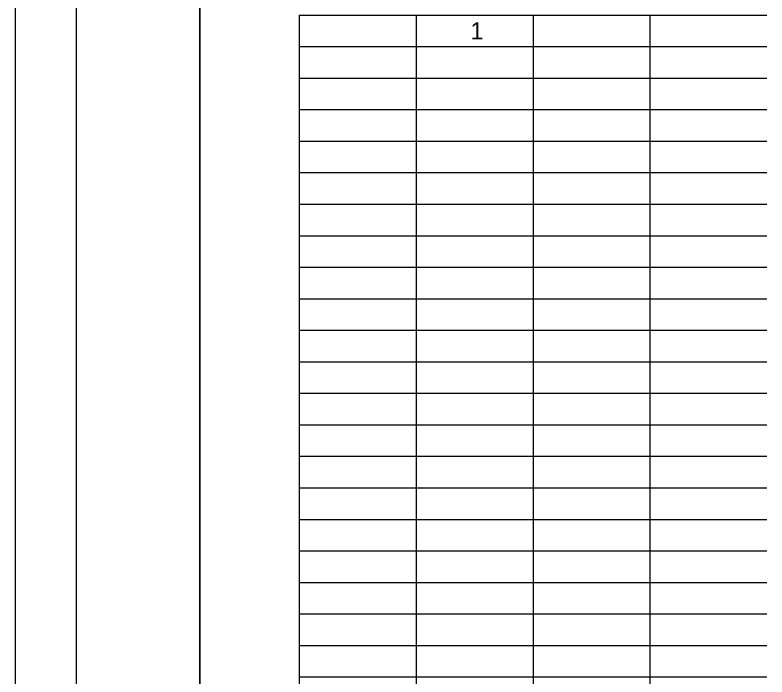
# Model space of a CAD drawing. Extents: x 0 to 34, y 0 to 22.
# Drawn here: x 0 to 6.1, y 10.11 to 15.47 of the extents above; entities that cross this region are included whole.
import ezdxf

# ---------------------------------------------------------------- set-up
doc = ezdxf.new("R2010")
doc.units = 0
for name, color, linetype in [('Default', 7, 'Continuous'), ('SH_Border', 7, 'Continuous'), ('SH_Cut_Line', 7, 'Continuous')]:
    doc.layers.add(name, color=color, linetype=linetype)

msp = doc.modelspace()

# ---------------------------------------------------------------- linework, layer by layer
at = {"layer": 'Default'}
for p, q in [((2.3057, 15.4739), (3.2552, 15.4739)), ((2.3057, 15.4739), (2.3057, 15.2183)), ((3.2552, 15.4739), (4.2048, 15.4739)), ((3.2552, 15.4739), (3.2552, 15.2183)), ((4.2048, 15.4739), (5.1543, 15.4739)), ((4.2048, 15.4739), (4.2048, 15.2183)), ((5.1543, 15.4739), (6.1039, 15.4739)), ((5.1543, 15.4739), (5.1543, 15.2183)), ((2.3057, 15.2183), (3.2552, 15.2183)), ((2.3057, 15.2183), (2.3057, 14.9626)), ((3.2552, 15.2183), (4.2048, 15.2183)), ((3.2552, 15.2183), (3.2552, 14.9626)), ((4.2048, 15.2183), (5.1543, 15.2183)), ((4.2048, 15.2183), (4.2048, 14.9626)), ((5.1543, 15.2183), (6.1039, 15.2183)), ((5.1543, 15.2183), (5.1543, 14.9626)), ((2.3057, 14.9626), (3.2552, 14.9626)), ((2.3057, 14.9626), (2.3057, 14.4513)), ((3.2552, 14.9626), (4.2048, 14.9626)), ((3.2552, 14.9626), (3.2552, 14.4513)), ((4.2048, 14.9626), (5.1543, 14.9626)), ((4.2048, 14.9626), (4.2048, 14.4513)), ((5.1543, 14.9626), (6.1039, 14.9626)), ((5.1543, 14.9626), (5.1543, 14.4513)), ((2.3057, 14.707), (3.2552, 14.707)), ((3.2552, 14.707), (4.2048, 14.707)), ((4.2048, 14.707), (5.1543, 14.707)), ((5.1543, 14.707), (6.1039, 14.707)), ((2.3057, 14.4513), (3.2552, 14.4513)), ((2.3057, 14.4513), (2.3057, 14.1957)), ((3.2552, 14.4513), (4.2048, 14.4513)), ((3.2552, 14.4513), (3.2552, 14.1957)), ((4.2048, 14.4513), (5.1543, 14.4513)), ((4.2048, 14.4513), (4.2048, 14.1957)), ((5.1543, 14.4513), (6.1039, 14.4513)), ((5.1543, 14.4513), (5.1543, 14.1957)), ((2.3057, 14.1957), (3.2552, 14.1957)), ((2.3057, 14.1957), (2.3057, 13.94)), ((3.2552, 14.1957), (4.2048, 14.1957)), ((3.2552, 14.1957), (3.2552, 13.94)), ((4.2048, 14.1957), (5.1543, 14.1957)), ((4.2048, 14.1957), (4.2048, 13.94)), ((5.1543, 14.1957), (6.1039, 14.1957)), ((5.1543, 14.1957), (5.1543, 13.94)), ((2.3057, 13.94), (3.2552, 13.94)), ((2.3057, 13.94), (2.3057, 13.6843)), ((3.2552, 13.94), (4.2048, 13.94)), ((3.2552, 13.94), (3.2552, 13.6843)), ((4.2048, 13.94), (5.1543, 13.94)), ((4.2048, 13.94), (4.2048, 13.6843)), ((5.1543, 13.94), (6.1039, 13.94)), ((5.1543, 13.94), (5.1543, 13.6843)), ((2.3057, 13.6843), (3.2552, 13.6843)), ((2.3057, 13.6843), (2.3057, 11.6391)), ((3.2552, 13.6843), (4.2048, 13.6843)), ((3.2552, 13.6843), (3.2552, 11.6391)), ((4.2048, 13.6843), (5.1543, 13.6843)), ((4.2048, 13.6843), (4.2048, 11.6391)), ((5.1543, 13.6843), (6.1039, 13.6843)), ((5.1543, 13.6843), (5.1543, 11.6391)), ((2.3057, 13.4287), (3.2552, 13.4287)), ((3.2552, 13.4287), (4.2048, 13.4287)), ((4.2048, 13.4287), (5.1543, 13.4287)), ((5.1543, 13.4287), (6.1039, 13.4287)), ((2.3057, 13.173), (3.2552, 13.173)), ((3.2552, 13.173), (4.2048, 13.173)), ((4.2048, 13.173), (5.1543, 13.173)), ((5.1543, 13.173), (6.1039, 13.173)), ((2.3057, 12.9174), (3.2552, 12.9174)), ((3.2552, 12.9174), (4.2048, 12.9174)), ((4.2048, 12.9174), (5.1543, 12.9174)), ((5.1543, 12.9174), (6.1039, 12.9174)), ((2.3057, 12.6617), (3.2552, 12.6617)), ((3.2552, 12.6617), (4.2048, 12.6617)), ((4.2048, 12.6617), (5.1543, 12.6617)), ((5.1543, 12.6617), (6.1039, 12.6617)), ((2.3057, 12.4061), (3.2552, 12.4061)), ((3.2552, 12.4061), (4.2048, 12.4061)), ((4.2048, 12.4061), (5.1543, 12.4061)), ((5.1543, 12.4061), (6.1039, 12.4061)), ((2.3057, 12.1504), (3.2552, 12.1504)), ((3.2552, 12.1504), (4.2048, 12.1504)), ((4.2048, 12.1504), (5.1543, 12.1504)), ((5.1543, 12.1504), (6.1039, 12.1504)), ((2.3057, 11.8948), (3.2552, 11.8948)), ((3.2552, 11.8948), (4.2048, 11.8948)), ((4.2048, 11.8948), (5.1543, 11.8948)), ((5.1543, 11.8948), (6.1039, 11.8948)), ((2.3057, 11.6391), (3.2552, 11.6391)), ((2.3057, 11.6391), (2.3057, 11.3835)), ((3.2552, 11.6391), (4.2048, 11.6391)), ((3.2552, 11.6391), (3.2552, 11.3835)), ((4.2048, 11.6391), (5.1543, 11.6391)), ((4.2048, 11.6391), (4.2048, 11.3835)), ((5.1543, 11.6391), (6.1039, 11.6391)), ((5.1543, 11.6391), (5.1543, 11.3835)), ((2.3057, 11.3835), (3.2552, 11.3835)), ((2.3057, 11.3835), (2.3057, 10.3609)), ((3.2552, 11.3835), (4.2048, 11.3835)), ((3.2552, 11.3835), (3.2552, 10.3609)), ((4.2048, 11.3835), (5.1543, 11.3835)), ((4.2048, 11.3835), (4.2048, 10.3609)), ((5.1543, 11.3835), (6.1039, 11.3835)), ((5.1543, 11.3835), (5.1543, 10.3609)), ((2.3057, 11.1278), (3.2552, 11.1278)), ((3.2552, 11.1278), (4.2048, 11.1278)), ((4.2048, 11.1278), (5.1543, 11.1278)), ((5.1543, 11.1278), (6.1039, 11.1278)), ((2.3057, 10.8722), (3.2552, 10.8722)), ((3.2552, 10.8722), (4.2048, 10.8722)), ((4.2048, 10.8722), (5.1543, 10.8722)), ((5.1543, 10.8722), (6.1039, 10.8722)), ((2.3057, 10.6165), (3.2552, 10.6165)), ((3.2552, 10.6165), (4.2048, 10.6165)), ((4.2048, 10.6165), (5.1543, 10.6165)), ((5.1543, 10.6165), (6.1039, 10.6165)), ((2.3057, 10.3609), (3.2552, 10.3609)), ((2.3057, 10.3609), (2.3057, 10.1052)), ((3.2552, 10.3609), (4.2048, 10.3609)), ((3.2552, 10.3609), (3.2552, 10.1052)), ((4.2048, 10.3609), (5.1543, 10.3609)), ((4.2048, 10.3609), (4.2048, 10.1052)), ((5.1543, 10.3609), (6.1039, 10.3609)), ((5.1543, 10.3609), (5.1543, 10.1052)), ((2.3057, 10.1052), (3.2552, 10.1052)), ((2.3057, 10.1052), (2.3057, 9.8496)), ((3.2552, 10.1052), (4.2048, 10.1052)), ((3.2552, 10.1052), (3.2552, 9.8496)), ((4.2048, 10.1052), (5.1543, 10.1052)), ((4.2048, 10.1052), (4.2048, 9.8496)), ((5.1543, 10.1052), (6.1039, 10.1052)), ((5.1543, 10.1052), (5.1543, 9.8496))]:
    msp.add_line(p, q, dxfattribs=at)
at = {"layer": 'SH_Border'}
for points in [[(0.5, 21.5), (1.5, 21.5), (1.5, 0.5), (0.5, 0.5)], [(1.5, 21.5), (33.5, 21.5), (33.5, 0.5), (1.5, 0.5)]]:
    msp.add_lwpolyline(points, close=True, dxfattribs=at)
at = {"layer": 'SH_Cut_Line'}
msp.add_lwpolyline([(0, 0), (34, 0), (34, 22), (0, 22)], close=True, dxfattribs=at)

# ---------------------------------------------------------------- texts
at = {"layer": 'Default'}
msp.add_text('1', height=0.14, dxfattribs=at).set_placement((3.6973, 15.2761))

doc.saveas('drawing.dxf')
